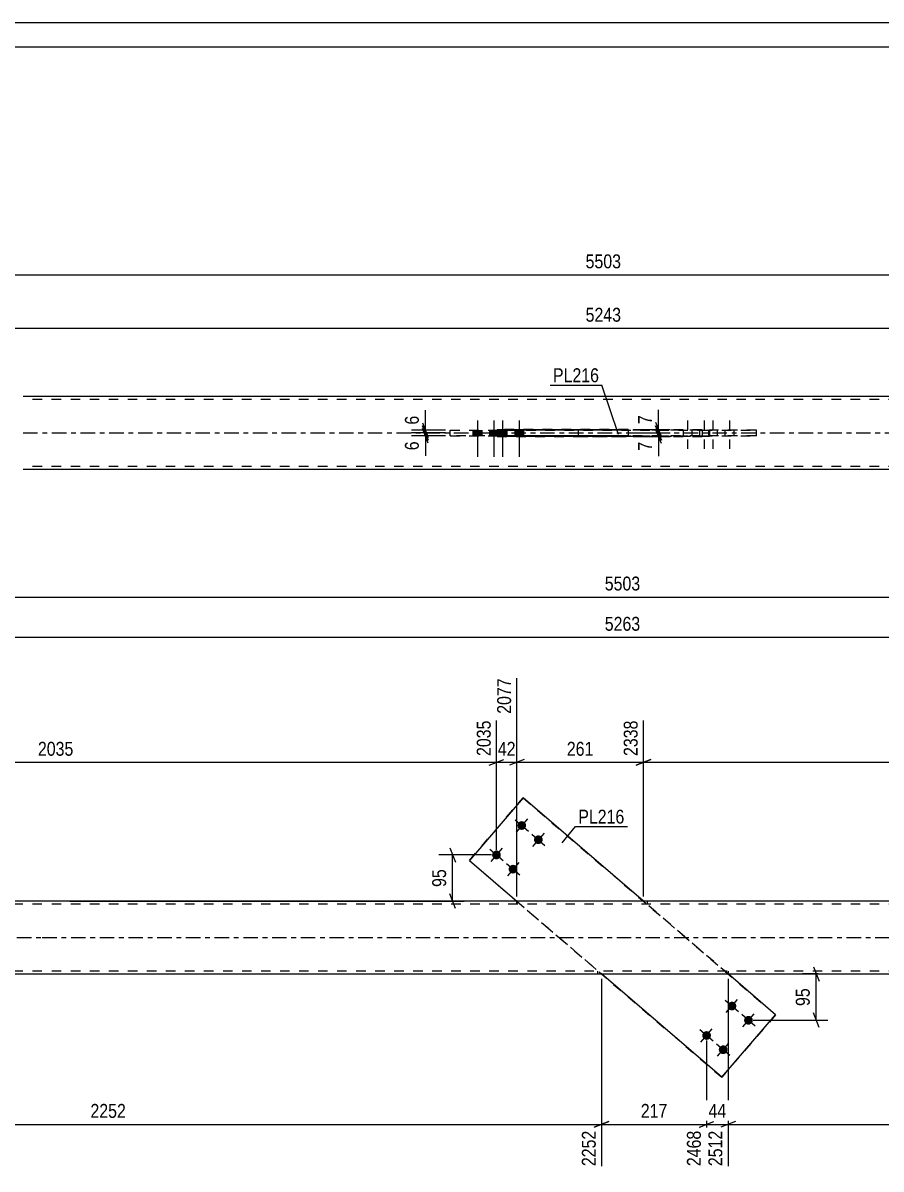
# Model space of a CAD drawing. Header units: millimetres. Extents: x 0 to 594, y 0 to 420.
# Drawn here: x 178.7 to 355.5, y 183.7 to 420 of the extents above; entities that cross this region are included whole.
import ezdxf

# ---------------------------------------------------------------- set-up
doc = ezdxf.new("R2010")
doc.units = ezdxf.units.MM
doc.linetypes.add('DXK_LINE_DOT2', pattern=[3.9198, 1.9599, -1.9599])
doc.linetypes.add('DXK_LINE_DOT3', pattern=[5.9187, 2.979, -0.9799, 0.9799, -0.9799])
doc.styles.add('Arial Narrow', font='ARIALN.TTF', dxfattribs={"height": 0.2})

# ---------------------------------------------------------------- blocks, each defined once
blk = doc.blocks.new('Unknown-580611447-1130')
at = {"color": 5, "linetype": 'Continuous'}
for p, q in [((594, 420), (0, 420)), ((589, 415), (5, 415))]:
    blk.add_line(p, q, dxfattribs=at)
blk = doc.blocks.new('Bolt-580611447-1705 - 1677')
at = {"linetype": 'Continuous'}
for points in [[(281.48, 255.45), (281.67, 255.43), (281.85, 255.37), (282.01, 255.28), (282.15, 255.15), (282.26, 255), (282.34, 254.83), (282.38, 254.64), (282.38, 254.46), (282.34, 254.27), (282.26, 254.1), (282.15, 253.95), (282.01, 253.82), (281.85, 253.73), (281.67, 253.67), (281.48, 253.65), (281.3, 253.67), (281.12, 253.73), (280.95, 253.82), (280.81, 253.95), (280.7, 254.1), (280.63, 254.27), (280.59, 254.46), (280.59, 254.64), (280.63, 254.83), (280.7, 255), (280.81, 255.15), (280.95, 255.28), (281.12, 255.37), (281.3, 255.43)], [(284.9, 252.52), (285.08, 252.5), (285.26, 252.44), (285.42, 252.35), (285.56, 252.22), (285.67, 252.07), (285.75, 251.9), (285.79, 251.71), (285.79, 251.52), (285.75, 251.34), (285.67, 251.17), (285.56, 251.01), (285.42, 250.89), (285.26, 250.79), (285.08, 250.74), (284.9, 250.72), (284.71, 250.74), (284.53, 250.79), (284.37, 250.89), (284.23, 251.01), (284.12, 251.17), (284.04, 251.34), (284, 251.52), (284, 251.71), (284.04, 251.9), (284.12, 252.07), (284.23, 252.22), (284.37, 252.35), (284.53, 252.44), (284.71, 252.5)], [(276.27, 249.38), (276.46, 249.36), (276.63, 249.31), (276.8, 249.21), (276.94, 249.09), (277.05, 248.93), (277.12, 248.76), (277.16, 248.58), (277.16, 248.39), (277.12, 248.21), (277.05, 248.03), (276.94, 247.88), (276.8, 247.76), (276.63, 247.66), (276.46, 247.6), (276.27, 247.58), (276.08, 247.6), (275.9, 247.66), (275.74, 247.76), (275.6, 247.88), (275.49, 248.03), (275.41, 248.21), (275.37, 248.39), (275.37, 248.58), (275.41, 248.76), (275.49, 248.93), (275.6, 249.09), (275.74, 249.21), (275.9, 249.31), (276.08, 249.36)], [(279.68, 246.45), (279.87, 246.43), (280.05, 246.37), (280.21, 246.28), (280.35, 246.15), (280.46, 246), (280.54, 245.83), (280.58, 245.64), (280.58, 245.46), (280.54, 245.27), (280.46, 245.1), (280.35, 244.95), (280.21, 244.82), (280.05, 244.73), (279.87, 244.67), (279.68, 244.65), (279.49, 244.67), (279.31, 244.73), (279.15, 244.82), (279.01, 244.95), (278.9, 245.1), (278.82, 245.27), (278.79, 245.46), (278.79, 245.64), (278.82, 245.83), (278.9, 246), (279.01, 246.15), (279.15, 246.28), (279.31, 246.37), (279.49, 246.43)]]:
    blk.add_hatch(color=1, dxfattribs=at).paths.add_polyline_path(points)
at = {"color": 1, "linetype": 'Continuous'}
for p, q in [((280.12, 255.72), (282.85, 253.38)), ((282.66, 255.92), (280.31, 253.19)), ((286.07, 252.98), (283.72, 250.25)), ((283.53, 252.79), (286.26, 250.44)), ((274.9, 249.66), (277.63, 247.31)), ((277.44, 249.85), (275.09, 247.12)), ((278.32, 246.72), (281.05, 244.38)), ((280.85, 246.92), (278.51, 244.19))]:
    blk.add_line(p, q, dxfattribs=at)
blk = doc.blocks.new('Part-580611447-1704 - 1677')
at = {"color": 2, "linetype": 'Continuous'}
for p, q in [((182.58, 238.94), (94.58, 238.94)), ((421.78, 238.94), (182.68, 238.94)), ((94.58, 223.94), (182.58, 223.94)), ((182.68, 223.94), (421.78, 223.94))]:
    blk.add_line(p, q, dxfattribs=at)
at = {"color": 7, "linetype": 'DXK_LINE_DOT2'}
for p, q in [((280.37, 238.94), (280.37, 238.34)), ((307.34, 238.94), (307.34, 238.34)), ((182.58, 238.34), (94.58, 238.34)), ((421.78, 238.34), (182.68, 238.34)), ((182.58, 224.54), (94.58, 224.54)), ((421.78, 224.54), (182.68, 224.54)), ((297.12, 223.94), (297.12, 224.54)), ((324.1, 223.94), (324.1, 224.54))]:
    blk.add_line(p, q, dxfattribs=at)
at = {"color": 7, "linetype": 'DXK_LINE_DOT3'}
for p, q in [((94.58, 231.44), (182.58, 231.44)), ((182.68, 231.44), (421.78, 231.44))]:
    blk.add_line(p, q, dxfattribs=at)
blk = doc.blocks.new('Bolt-580611447-1706 - 1677')
at = {"linetype": 'Continuous'}
for points in [[(324.78, 218.23), (324.97, 218.21), (325.15, 218.15), (325.31, 218.06), (325.45, 217.93), (325.56, 217.78), (325.64, 217.61), (325.68, 217.42), (325.68, 217.24), (325.64, 217.05), (325.56, 216.88), (325.45, 216.73), (325.31, 216.6), (325.15, 216.51), (324.97, 216.45), (324.78, 216.43), (324.59, 216.45), (324.42, 216.51), (324.25, 216.6), (324.11, 216.73), (324, 216.88), (323.93, 217.05), (323.89, 217.24), (323.89, 217.42), (323.93, 217.61), (324, 217.78), (324.11, 217.93), (324.25, 218.06), (324.42, 218.15), (324.59, 218.21)], [(328.19, 215.3), (328.38, 215.28), (328.56, 215.22), (328.72, 215.13), (328.86, 215), (328.97, 214.85), (329.05, 214.68), (329.09, 214.49), (329.09, 214.3), (329.05, 214.12), (328.97, 213.95), (328.86, 213.79), (328.72, 213.67), (328.56, 213.57), (328.38, 213.52), (328.19, 213.5), (328.01, 213.52), (327.83, 213.57), (327.67, 213.67), (327.53, 213.79), (327.42, 213.95), (327.34, 214.12), (327.3, 214.3), (327.3, 214.49), (327.34, 214.68), (327.42, 214.85), (327.53, 215), (327.67, 215.13), (327.83, 215.22), (328.01, 215.28)], [(319.57, 212.16), (319.75, 212.14), (319.93, 212.09), (320.1, 211.99), (320.24, 211.87), (320.35, 211.71), (320.42, 211.54), (320.46, 211.36), (320.46, 211.17), (320.42, 210.99), (320.35, 210.81), (320.24, 210.66), (320.1, 210.54), (319.93, 210.44), (319.75, 210.38), (319.57, 210.36), (319.38, 210.38), (319.2, 210.44), (319.04, 210.54), (318.9, 210.66), (318.79, 210.81), (318.71, 210.99), (318.67, 211.17), (318.67, 211.36), (318.71, 211.54), (318.79, 211.71), (318.9, 211.87), (319.04, 211.99), (319.2, 212.09), (319.38, 212.14)], [(322.98, 209.23), (323.17, 209.21), (323.35, 209.15), (323.51, 209.06), (323.65, 208.93), (323.76, 208.78), (323.84, 208.61), (323.87, 208.42), (323.87, 208.24), (323.84, 208.05), (323.76, 207.88), (323.65, 207.73), (323.51, 207.6), (323.35, 207.51), (323.17, 207.45), (322.98, 207.43), (322.79, 207.45), (322.61, 207.51), (322.45, 207.6), (322.31, 207.73), (322.2, 207.88), (322.12, 208.05), (322.08, 208.24), (322.08, 208.42), (322.12, 208.61), (322.2, 208.78), (322.31, 208.93), (322.45, 209.06), (322.61, 209.15), (322.79, 209.21)]]:
    blk.add_hatch(color=1, dxfattribs=at).paths.add_polyline_path(points)
at = {"color": 1, "linetype": 'Continuous'}
for p, q in [((326.15, 216.16), (323.42, 218.5)), ((323.61, 215.97), (325.96, 218.7)), ((329.56, 213.22), (326.83, 215.57)), ((327.02, 213.03), (329.37, 215.76)), ((320.93, 210.09), (318.2, 212.44)), ((318.39, 209.9), (320.74, 212.63)), ((324.34, 207.16), (321.61, 209.5)), ((321.81, 206.97), (324.15, 209.7))]:
    blk.add_line(p, q, dxfattribs=at)
blk = doc.blocks.new('Part-580611447-1714 - 1677')
at = {"color": 2, "linetype": 'Continuous'}
for p, q in [((281.76, 260.24), (270.68, 247.35)), ((306.55, 238.94), (281.76, 260.24)), ((281.76, 260.24), (281.76, 260.24)), ((270.68, 247.35), (280.47, 238.94)), ((270.68, 247.35), (270.68, 247.35)), ((322.7, 202.64), (297.92, 223.94)), ((333.78, 215.53), (324, 223.94)), ((322.7, 202.64), (333.78, 215.53)), ((333.78, 215.53), (333.78, 215.53)), ((322.7, 202.64), (322.7, 202.64))]:
    blk.add_line(p, q, dxfattribs=at)
at = {"color": 7, "linetype": 'DXK_LINE_DOT2'}
for p, q in [((270.68, 247.35), (281.76, 260.24)), ((281.76, 260.24), (333.78, 215.53)), ((270.68, 247.35), (322.7, 202.64)), ((280.47, 238.94), (297.92, 223.94)), ((324, 223.94), (306.55, 238.94)), ((333.78, 215.53), (322.7, 202.64))]:
    blk.add_line(p, q, dxfattribs=at)
blk = doc.blocks.new('Bolt-580611447-1435 - 1367')
at = {"color": 1, "linetype": 'DXK_LINE_DOT2'}
for p, q in [((315.62, 338.07), (315.62, 330.57)), ((319.03, 338.07), (319.03, 330.57)), ((320.83, 338.07), (320.83, 330.57)), ((324.25, 338.07), (324.25, 330.57)), ((314.72, 336.07), (314.72, 334.87)), ((316.52, 336.07), (316.52, 334.87)), ((318.13, 336.07), (318.13, 334.87)), ((319.93, 336.07), (319.93, 334.87)), ((319.93, 336.07), (319.93, 334.87)), ((321.73, 336.07), (321.73, 334.87)), ((323.35, 336.07), (323.35, 334.87)), ((325.15, 336.07), (325.15, 334.87))]:
    blk.add_line(p, q, dxfattribs=at)
blk = doc.blocks.new('Part-580611447-1456 - 1367')
at = {"color": 2, "linetype": 'Continuous'}
for p, q in [((417.83, 342.97), (178.73, 342.97)), ((276.42, 336.17), (303.4, 336.17)), ((276.42, 336.17), (276.42, 336.07)), ((293.17, 336.17), (293.17, 336.07)), ((303.4, 336.17), (303.4, 334.77)), ((276.42, 334.87), (276.42, 334.77)), ((276.42, 334.77), (276.42, 334.77)), ((303.4, 334.77), (276.42, 334.77)), ((293.17, 334.77), (293.17, 334.87)), ((417.83, 327.97), (178.73, 327.97))]:
    blk.add_line(p, q, dxfattribs=at)
at = {"color": 7, "linetype": 'DXK_LINE_DOT2'}
for p, q in [((417.83, 342.37), (178.73, 342.37)), ((303.4, 336.17), (276.42, 336.17)), ((276.42, 334.77), (276.42, 336.07)), ((293.17, 336.17), (293.17, 336.17)), ((293.17, 336.17), (293.17, 336.17)), ((293.17, 336.17), (320.15, 336.17)), ((293.17, 336.17), (320.15, 336.17)), ((293.17, 334.77), (293.17, 336.07)), ((320.15, 336.17), (320.15, 334.77)), ((276.42, 334.77), (303.4, 334.77)), ((320.15, 334.77), (293.17, 334.77)), ((293.17, 334.77), (293.17, 334.77)), ((293.17, 334.77), (320.15, 334.77)), ((417.83, 328.57), (178.73, 328.57))]:
    blk.add_line(p, q, dxfattribs=at)
at = {"color": 7, "linetype": 'DXK_LINE_DOT3'}
blk.add_line((178.73, 335.47), (417.83, 335.47), dxfattribs=at)
blk = doc.blocks.new('Part-580611447-1397 - 1367')
at = {"color": 2, "linetype": 'Continuous'}
for p, q in [((266.73, 334.87), (266.73, 336.07)), ((277.81, 334.87), (277.81, 336.07)), ((303.4, 336.07), (277.81, 336.07)), ((303.4, 334.87), (277.81, 334.87))]:
    blk.add_line(p, q, dxfattribs=at)
at = {"color": 7, "linetype": 'DXK_LINE_DOT2'}
for p, q in [((266.73, 336.07), (318.75, 336.07)), ((266.73, 336.07), (277.81, 336.07)), ((329.83, 336.07), (303.4, 336.07)), ((318.75, 334.87), (318.75, 336.07)), ((318.75, 336.07), (329.83, 336.07)), ((329.83, 334.87), (329.83, 336.07)), ((277.81, 334.87), (266.73, 334.87)), ((266.73, 334.87), (318.75, 334.87)), ((329.83, 334.87), (303.4, 334.87)), ((318.75, 334.87), (329.83, 334.87))]:
    blk.add_line(p, q, dxfattribs=at)
blk = doc.blocks.new('Bolt-580611447-1436 - 1367')
at = {"linetype": 'Continuous'}
for points in [[(273.22, 336.07), (271.42, 336.07), (271.42, 334.87), (273.22, 334.87)], [(276.63, 336.07), (274.83, 336.07), (274.83, 334.87), (276.63, 334.87)], [(278.43, 336.07), (276.63, 336.07), (276.63, 334.87), (278.43, 334.87)], [(281.85, 336.07), (280.05, 336.07), (280.05, 334.87), (281.85, 334.87)]]:
    blk.add_hatch(color=1, dxfattribs=at).paths.add_polyline_path(points)
at = {"color": 1, "linetype": 'Continuous'}
for p, q in [((272.32, 338.07), (272.32, 330.57)), ((275.73, 338.07), (275.73, 330.57)), ((277.53, 338.07), (277.53, 330.57)), ((280.95, 338.07), (280.95, 330.57)), ((271.42, 336.07), (271.42, 334.87)), ((273.22, 336.07), (273.22, 334.87)), ((274.83, 336.07), (274.83, 334.87)), ((276.63, 336.07), (276.63, 334.87)), ((276.63, 336.07), (276.63, 334.87)), ((278.43, 336.07), (278.43, 334.87)), ((280.05, 336.07), (280.05, 334.87)), ((281.85, 336.07), (281.85, 334.87))]:
    blk.add_line(p, q, dxfattribs=at)
blk = doc.blocks.new('StraightDimension-580611447-2799 - 1677')
at = {"color": 7, "linetype": 'Continuous'}
for p, q in [((280.47, 239.94), (280.47, 284.89)), ((276.27, 249.48), (276.27, 276.19)), ((274.77, 266.98), (277.77, 268.18)), ((276.27, 267.58), (280.47, 267.58)), ((281.97, 268.18), (278.97, 266.98))]:
    blk.add_line(p, q, dxfattribs=at)
at = {"color": 0, "linetype": 'Continuous'}
blk.add_wipeout([(279.87, 285.49), (275.67, 285.49), (275.67, 276.98), (279.87, 276.98)], dxfattribs=at)
at = {"color": 0}
blk.add_wipeout([(280.8, 268.33), (280.8, 272.53), (275.94, 272.53), (275.94, 268.33)], dxfattribs=at)
at = {"color": 3, "linetype": 'Continuous', "style": 'Arial Narrow'}
blk.add_text('2077', height=2.863, rotation=90.0002, dxfattribs=at).set_placement((279.27, 277.58))
at = {"color": 3, "style": 'Arial Narrow'}
blk.add_text('42', height=2.863, dxfattribs=at).set_placement((276.54, 268.93))
blk = doc.blocks.new('StraightDimension-580611447-2798 - 1677')
at = {"color": 7, "linetype": 'Continuous'}
for p, q in [((280.47, 239.94), (280.47, 284.89)), ((306.55, 239.94), (306.55, 276.19)), ((281.97, 268.18), (278.97, 266.98)), ((280.47, 267.58), (306.55, 267.58)), ((305.05, 266.98), (308.05, 268.18))]:
    blk.add_line(p, q, dxfattribs=at)
at = {"color": 0, "linetype": 'Continuous'}
blk.add_wipeout([(305.95, 276.79), (301.75, 276.79), (301.75, 268.28), (305.95, 268.28)], dxfattribs=at)
at = {"color": 0}
blk.add_wipeout([(296.85, 268.33), (296.85, 272.53), (290.16, 272.53), (290.16, 268.33)], dxfattribs=at)
at = {"color": 3, "linetype": 'Continuous', "style": 'Arial Narrow'}
blk.add_text('2338', height=2.863, rotation=90.0002, dxfattribs=at).set_placement((305.35, 268.88))
at = {"color": 3, "style": 'Arial Narrow'}
blk.add_text('261', height=2.863, dxfattribs=at).set_placement((290.76, 268.93))
blk = doc.blocks.new('StraightDimension-580611447-2050 - 1677')
at = {"color": 7, "linetype": 'Continuous'}
blk.add_line((93.58, 293.35), (510.88, 293.35), dxfattribs=at)
at = {"color": 0}
blk.add_wipeout([(306.49, 294.1), (306.49, 298.3), (297.98, 298.3), (297.98, 294.1)], dxfattribs=at)
at = {"color": 3, "style": 'Arial Narrow'}
blk.add_text('5263', height=2.863, dxfattribs=at).set_placement((298.58, 294.7))
blk = doc.blocks.new('StraightDimension-580611447-1735 - 1677')
at = {"color": 7, "linetype": 'Continuous'}
for p, q in [((275.27, 248.48), (264.38, 248.48)), ((266.63, 249.98), (267.83, 246.98)), ((267.23, 238.94), (267.23, 248.48)), ((188.36, 238.94), (269.63, 238.94)), ((267.83, 237.44), (266.63, 240.44))]:
    blk.add_line(p, q, dxfattribs=at)
at = {"color": 0}
blk.add_wipeout([(266.48, 246.14), (262.28, 246.14), (262.28, 241.28), (266.48, 241.28)], dxfattribs=at)
at = {"color": 3, "style": 'Arial Narrow'}
blk.add_text('95', height=2.863, rotation=90.0002, dxfattribs=at).set_placement((265.88, 241.88))
blk = doc.blocks.new('StraightDimension-580611447-1746 - 1677')
at = {"color": 7, "linetype": 'Continuous'}
blk.add_line((81.58, 301.65), (522.88, 301.65), dxfattribs=at)
at = {"color": 0}
blk.add_wipeout([(306.49, 302.4), (306.49, 306.6), (297.98, 306.6), (297.98, 302.4)], dxfattribs=at)
at = {"color": 3, "style": 'Arial Narrow'}
blk.add_text('5503', height=2.863, dxfattribs=at).set_placement((298.58, 303))
blk = doc.blocks.new('StraightDimension-580611447-1993 - 1677')
at = {"color": 7, "linetype": 'Continuous'}
for p, q in [((341.56, 225.44), (342.76, 222.44)), ((342.53, 223.94), (339.31, 223.94)), ((342.16, 214.4), (342.16, 223.94)), ((342.76, 212.9), (341.56, 215.9)), ((329.19, 214.4), (344.56, 214.4))]:
    blk.add_line(p, q, dxfattribs=at)
at = {"color": 0}
blk.add_wipeout([(341.41, 221.6), (337.21, 221.6), (337.21, 216.74), (341.41, 216.74)], dxfattribs=at)
at = {"color": 3, "style": 'Arial Narrow'}
blk.add_text('95', height=2.863, rotation=90.0002, dxfattribs=at).set_placement((340.81, 217.34))
blk = doc.blocks.new('StraightDimension-580611447-2917 - 1677')
at = {"color": 7, "linetype": 'Continuous'}
for p, q in [((297.92, 222.94), (297.92, 184.33)), ((319.57, 210.26), (319.57, 184.33)), ((299.42, 193.54), (296.42, 192.34)), ((297.92, 192.94), (319.57, 192.94)), ((318.07, 192.34), (321.07, 193.54))]:
    blk.add_line(p, q, dxfattribs=at)
at = {"color": 0}
blk.add_wipeout([(312.08, 193.69), (312.08, 197.89), (305.4, 197.89), (305.4, 193.69)], dxfattribs=at)
at = {"color": 0, "linetype": 'Continuous'}
blk.add_wipeout([(318.97, 192.24), (314.77, 192.24), (314.77, 183.73), (318.97, 183.73)], dxfattribs=at)
at = {"color": 3, "style": 'Arial Narrow'}
blk.add_text('217', height=2.863, dxfattribs=at).set_placement((306, 194.29))
at = {"color": 3, "linetype": 'Continuous', "style": 'Arial Narrow'}
blk.add_text('2468', height=2.863, rotation=90.0002, dxfattribs=at).set_placement((318.37, 184.33))
blk = doc.blocks.new('StraightDimension-580611447-2915 - 1677')
at = {"color": 7, "linetype": 'Continuous'}
for p, q in [((324, 222.94), (324, 184.33)), ((509.88, 221.94), (509.88, 184.33)), ((325.5, 193.54), (322.5, 192.34)), ((324, 192.94), (509.88, 192.94)), ((508.38, 192.34), (511.38, 193.54))]:
    blk.add_line(p, q, dxfattribs=at)
at = {"color": 0}
blk.add_wipeout([(421.2, 193.69), (421.2, 197.89), (412.68, 197.89), (412.68, 193.69)], dxfattribs=at)
at = {"color": 0, "linetype": 'Continuous'}
blk.add_wipeout([(509.28, 192.24), (505.08, 192.24), (505.08, 183.73), (509.28, 183.73)], dxfattribs=at)
at = {"color": 3, "style": 'Arial Narrow'}
blk.add_text('2730', height=2.863, dxfattribs=at).set_placement((413.28, 194.29))
at = {"color": 3, "linetype": 'Continuous', "style": 'Arial Narrow'}
blk.add_text('5243', height=2.863, rotation=90.0002, dxfattribs=at).set_placement((508.68, 184.33))
blk = doc.blocks.new('StraightDimension-580611447-2918 - 1677')
at = {"color": 7, "linetype": 'Continuous'}
for p, q in [((297.92, 222.94), (297.92, 184.33)), ((94.58, 221.94), (94.58, 189.81)), ((96.08, 193.54), (93.08, 192.34)), ((94.58, 192.94), (297.92, 192.94)), ((296.42, 192.34), (299.42, 193.54))]:
    blk.add_line(p, q, dxfattribs=at)
at = {"color": 0}
blk.add_wipeout([(200.51, 193.69), (200.51, 197.89), (191.99, 197.89), (191.99, 193.69)], dxfattribs=at)
at = {"color": 0, "linetype": 'Continuous'}
for points in [[(93.98, 192.24), (89.78, 192.24), (89.78, 189.21), (93.98, 189.21)], [(297.32, 192.24), (293.12, 192.24), (293.12, 183.73), (297.32, 183.73)]]:
    blk.add_wipeout(points, dxfattribs=at)
at = {"color": 3, "style": 'Arial Narrow'}
blk.add_text('2252', height=2.863, dxfattribs=at).set_placement((192.59, 194.29))
at = {"color": 3, "linetype": 'Continuous', "style": 'Arial Narrow'}
for s, height, p in [('0', 2.86, (93.38, 189.81)), ('2252', 2.863, (296.72, 184.33))]:
    blk.add_text(s, height=height, rotation=90.0002, dxfattribs=at).set_placement(p)
blk = doc.blocks.new('StraightDimension-580611447-2797 - 1677')
at = {"color": 7, "linetype": 'Continuous'}
for p, q in [((306.55, 239.94), (306.55, 276.19)), ((509.88, 240.94), (509.88, 276.19)), ((308.05, 268.18), (305.05, 266.98)), ((306.55, 267.58), (509.88, 267.58)), ((508.38, 266.98), (511.38, 268.18))]:
    blk.add_line(p, q, dxfattribs=at)
at = {"color": 0, "linetype": 'Continuous'}
blk.add_wipeout([(509.28, 276.79), (505.08, 276.79), (505.08, 268.28), (509.28, 268.28)], dxfattribs=at)
at = {"color": 0}
blk.add_wipeout([(412.47, 268.33), (412.47, 272.53), (403.96, 272.53), (403.96, 268.33)], dxfattribs=at)
at = {"color": 3, "linetype": 'Continuous', "style": 'Arial Narrow'}
blk.add_text('5243', height=2.863, rotation=90.0002, dxfattribs=at).set_placement((508.68, 268.88))
at = {"color": 3, "style": 'Arial Narrow'}
blk.add_text('2905', height=2.863, dxfattribs=at).set_placement((404.56, 268.93))
blk = doc.blocks.new('StraightDimension-580611447-2800 - 1677')
at = {"color": 7, "linetype": 'Continuous'}
for p, q in [((276.27, 249.48), (276.27, 276.19)), ((94.58, 240.94), (94.58, 270.7)), ((96.08, 268.18), (93.08, 266.98)), ((94.58, 267.58), (276.27, 267.58)), ((274.77, 266.98), (277.77, 268.18))]:
    blk.add_line(p, q, dxfattribs=at)
at = {"color": 0, "linetype": 'Continuous'}
for points in [[(275.67, 276.79), (271.47, 276.79), (271.47, 268.28), (275.67, 268.28)], [(93.98, 271.3), (89.78, 271.3), (89.78, 268.28), (93.98, 268.28)]]:
    blk.add_wipeout(points, dxfattribs=at)
at = {"color": 0}
blk.add_wipeout([(189.68, 268.33), (189.68, 272.53), (181.17, 272.53), (181.17, 268.33)], dxfattribs=at)
at = {"color": 3, "linetype": 'Continuous', "style": 'Arial Narrow'}
for s, height, p in [('2035', 2.863, (275.07, 268.88)), ('0', 2.86, (93.38, 268.88))]:
    blk.add_text(s, height=height, rotation=90.0002, dxfattribs=at).set_placement(p)
at = {"color": 3, "style": 'Arial Narrow'}
blk.add_text('2035', height=2.863, dxfattribs=at).set_placement((181.77, 268.93))
blk = doc.blocks.new('StraightDimension-580611447-2916 - 1677')
at = {"color": 7, "linetype": 'Continuous'}
for p, q in [((324, 222.94), (324, 184.33)), ((319.57, 210.26), (319.57, 184.33)), ((318.07, 192.34), (321.07, 193.54)), ((319.57, 192.94), (324, 192.94)), ((325.5, 193.54), (322.5, 192.34))]:
    blk.add_line(p, q, dxfattribs=at)
at = {"color": 0}
blk.add_wipeout([(324.21, 193.69), (324.21, 197.89), (319.35, 197.89), (319.35, 193.69)], dxfattribs=at)
at = {"color": 0, "linetype": 'Continuous'}
blk.add_wipeout([(323.4, 192.24), (319.2, 192.24), (319.2, 183.73), (323.4, 183.73)], dxfattribs=at)
at = {"color": 3, "style": 'Arial Narrow'}
blk.add_text('44', height=2.863, dxfattribs=at).set_placement((319.95, 194.29))
at = {"color": 3, "linetype": 'Continuous', "style": 'Arial Narrow'}
blk.add_text('2512', height=2.863, rotation=90.0002, dxfattribs=at).set_placement((322.8, 184.33))
blk = doc.blocks.new('StraightDimension-580611447-1540 - 1367')
at = {"color": 7, "linetype": 'Continuous'}
for p, q in [((261.01, 336.97), (262.21, 333.97)), ((262.21, 333.37), (261.01, 336.37)), ((265.73, 335.47), (258.76, 335.47)), ((265.73, 334.87), (258.76, 334.87)), ((261.61, 334.87), (261.61, 335.47))]:
    blk.add_line(p, q, dxfattribs=at)
at = {"color": 0}
blk.add_wipeout([(260.86, 334.34), (256.66, 334.34), (256.66, 331.31), (260.86, 331.31)], dxfattribs=at)
at = {"color": 7, "linetype": 'Continuous'}
blk.add_line((261.61, 334.87), (261.61, 330.79), dxfattribs=at)
blk.add_line((261.61, 334.87), (261.61, 330.79), dxfattribs=at)
at = {"color": 3, "style": 'Arial Narrow'}
blk.add_text('6', height=2.86, rotation=90.0002, dxfattribs=at).set_placement((260.26, 331.91))
blk = doc.blocks.new('StraightDimension-580611447-1544 - 1367')
at = {"color": 7, "linetype": 'Continuous'}
for p, q in [((265.73, 336.07), (258.76, 336.07)), ((261.01, 337.57), (262.21, 334.57)), ((262.21, 333.97), (261.01, 336.97)), ((261.61, 335.47), (261.61, 336.07)), ((265.73, 335.47), (258.76, 335.47))]:
    blk.add_line(p, q, dxfattribs=at)
at = {"color": 0}
blk.add_wipeout([(260.86, 339.62), (256.66, 339.62), (256.66, 336.59), (260.86, 336.59)], dxfattribs=at)
at = {"color": 7, "linetype": 'Continuous'}
blk.add_line((261.61, 336.07), (261.61, 340.15), dxfattribs=at)
blk.add_line((261.61, 336.07), (261.61, 340.15), dxfattribs=at)
at = {"color": 3, "style": 'Arial Narrow'}
blk.add_text('6', height=2.86, rotation=90.0002, dxfattribs=at).set_placement((260.26, 337.19))
blk = doc.blocks.new('StraightDimension-580611447-4773 - 1367')
at = {"color": 7, "linetype": 'Continuous'}
for p, q in [((304.4, 336.17), (312.04, 336.17)), ((309.04, 337.67), (310.24, 334.67)), ((310.24, 333.97), (309.04, 336.97)), ((309.64, 335.47), (309.64, 336.17)), ((304.4, 335.47), (312.04, 335.47))]:
    blk.add_line(p, q, dxfattribs=at)
at = {"color": 0}
blk.add_wipeout([(308.89, 339.72), (304.69, 339.72), (304.69, 336.69), (308.89, 336.69)], dxfattribs=at)
at = {"color": 7, "linetype": 'Continuous'}
blk.add_line((309.64, 336.17), (309.64, 340.25), dxfattribs=at)
blk.add_line((309.64, 336.17), (309.64, 340.25), dxfattribs=at)
at = {"color": 3, "style": 'Arial Narrow'}
blk.add_text('7', height=2.86, rotation=90.0002, dxfattribs=at).set_placement((308.29, 337.29))
blk = doc.blocks.new('StraightDimension-580611447-1549 - 1367')
at = {"color": 7, "linetype": 'Continuous'}
blk.add_line((77.63, 368.07), (518.93, 368.07), dxfattribs=at)
at = {"color": 0}
blk.add_wipeout([(302.54, 368.82), (302.54, 373.02), (294.03, 373.02), (294.03, 368.82)], dxfattribs=at)
at = {"color": 3, "style": 'Arial Narrow'}
blk.add_text('5503', height=2.863, dxfattribs=at).set_placement((294.63, 369.42))
blk = doc.blocks.new('StraightDimension-580611447-1580 - 1367')
at = {"color": 7, "linetype": 'Continuous'}
blk.add_line((90.63, 357.06), (505.93, 357.06), dxfattribs=at)
at = {"color": 0}
blk.add_wipeout([(302.54, 357.81), (302.54, 362.01), (294.03, 362.01), (294.03, 357.81)], dxfattribs=at)
at = {"color": 3, "style": 'Arial Narrow'}
blk.add_text('5243', height=2.863, dxfattribs=at).set_placement((294.63, 358.41))
blk = doc.blocks.new('StraightDimension-580611447-4774 - 1367')
at = {"color": 7, "linetype": 'Continuous'}
for p, q in [((309.04, 336.97), (310.24, 333.97)), ((310.24, 333.27), (309.04, 336.27)), ((304.4, 335.47), (312.04, 335.47)), ((304.4, 334.77), (312.04, 334.77)), ((309.64, 334.77), (309.64, 335.47))]:
    blk.add_line(p, q, dxfattribs=at)
at = {"color": 0}
blk.add_wipeout([(308.89, 334.24), (304.69, 334.24), (304.69, 331.22), (308.89, 331.22)], dxfattribs=at)
at = {"color": 7, "linetype": 'Continuous'}
blk.add_line((309.64, 334.77), (309.64, 330.69), dxfattribs=at)
blk.add_line((309.64, 334.77), (309.64, 330.69), dxfattribs=at)
at = {"color": 3, "style": 'Arial Narrow'}
blk.add_text('7', height=2.86, rotation=90.0002, dxfattribs=at).set_placement((308.29, 331.82))
blk = doc.blocks.new('Mark-580611447-1710 - 1677')
at = {"color": 0}
blk.add_wipeout([(302.63, 254.94), (302.63, 257.94), (293.12, 257.94), (293.12, 254.94)], dxfattribs=at)
blk.add_wipeout([(302.63, 254.94), (302.63, 257.94), (293.12, 257.94), (293.12, 254.94)], dxfattribs=at)
at = {"color": 30, "linetype": 'Continuous'}
for p, q in [((289.82, 250.99), (292.52, 254.34)), ((292.52, 254.34), (303.23, 254.34))]:
    blk.add_line(p, q, dxfattribs=at)
at = {"color": 3, "style": 'Arial Narrow'}
blk.add_text('PL216', height=2.863, dxfattribs=at).set_placement((293.12, 254.94))
blk = doc.blocks.new('Mark-580611447-1392 - 1367')
at = {"color": 0}
blk.add_wipeout([(297.4, 345.94), (297.4, 348.94), (287.9, 348.94), (287.9, 345.94)], dxfattribs=at)
blk.add_wipeout([(297.4, 345.94), (297.4, 348.94), (287.9, 348.94), (287.9, 345.94)], dxfattribs=at)
at = {"color": 30, "linetype": 'Continuous'}
for p in [(287.3, 345.34), (301.38, 335.17)]:
    blk.add_line(p, (298, 345.34), dxfattribs=at)
at = {"color": 3, "style": 'Arial Narrow'}
blk.add_text('PL216', height=2.863, dxfattribs=at).set_placement((287.9, 345.94))

msp = doc.modelspace()

# ---------------------------------------------------------------- block references
for name in ['Unknown-580611447-1130', 'Part-580611447-1456 - 1367', 'Bolt-580611447-1436 - 1367', 'Bolt-580611447-1435 - 1367', 'Part-580611447-1397 - 1367', 'Part-580611447-1714 - 1677', 'Bolt-580611447-1705 - 1677', 'Part-580611447-1704 - 1677', 'Bolt-580611447-1706 - 1677']:
    msp.add_blockref(name, (0, 0))

# ---------------------------------------------------------------- next in the draw order: block references
for name in ['StraightDimension-580611447-4773 - 1367', 'StraightDimension-580611447-1540 - 1367', 'StraightDimension-580611447-2799 - 1677', 'StraightDimension-580611447-1993 - 1677', 'StraightDimension-580611447-2917 - 1677']:
    msp.add_blockref(name, (0, 0))

# ---------------------------------------------------------------- next in the draw order: block references
for name in ['StraightDimension-580611447-1544 - 1367', 'StraightDimension-580611447-2798 - 1677', 'StraightDimension-580611447-2918 - 1677', 'StraightDimension-580611447-2915 - 1677']:
    msp.add_blockref(name, (0, 0))

# ---------------------------------------------------------------- next in the draw order: block references
for name in ['StraightDimension-580611447-1549 - 1367', 'StraightDimension-580611447-2050 - 1677', 'StraightDimension-580611447-2916 - 1677']:
    msp.add_blockref(name, (0, 0))

# ---------------------------------------------------------------- next in the draw order: block references
for name in ['StraightDimension-580611447-1580 - 1367', 'StraightDimension-580611447-4774 - 1367', 'StraightDimension-580611447-1735 - 1677']:
    msp.add_blockref(name, (0, 0))

# ---------------------------------------------------------------- next in the draw order: block references
for name in ['Mark-580611447-1392 - 1367', 'StraightDimension-580611447-1746 - 1677']:
    msp.add_blockref(name, (0, 0))

# ---------------------------------------------------------------- next in the draw order: block references
for name in ['StraightDimension-580611447-2800 - 1677', 'StraightDimension-580611447-2797 - 1677', 'Mark-580611447-1710 - 1677']:
    msp.add_blockref(name, (0, 0))

doc.saveas('drawing.dxf')
